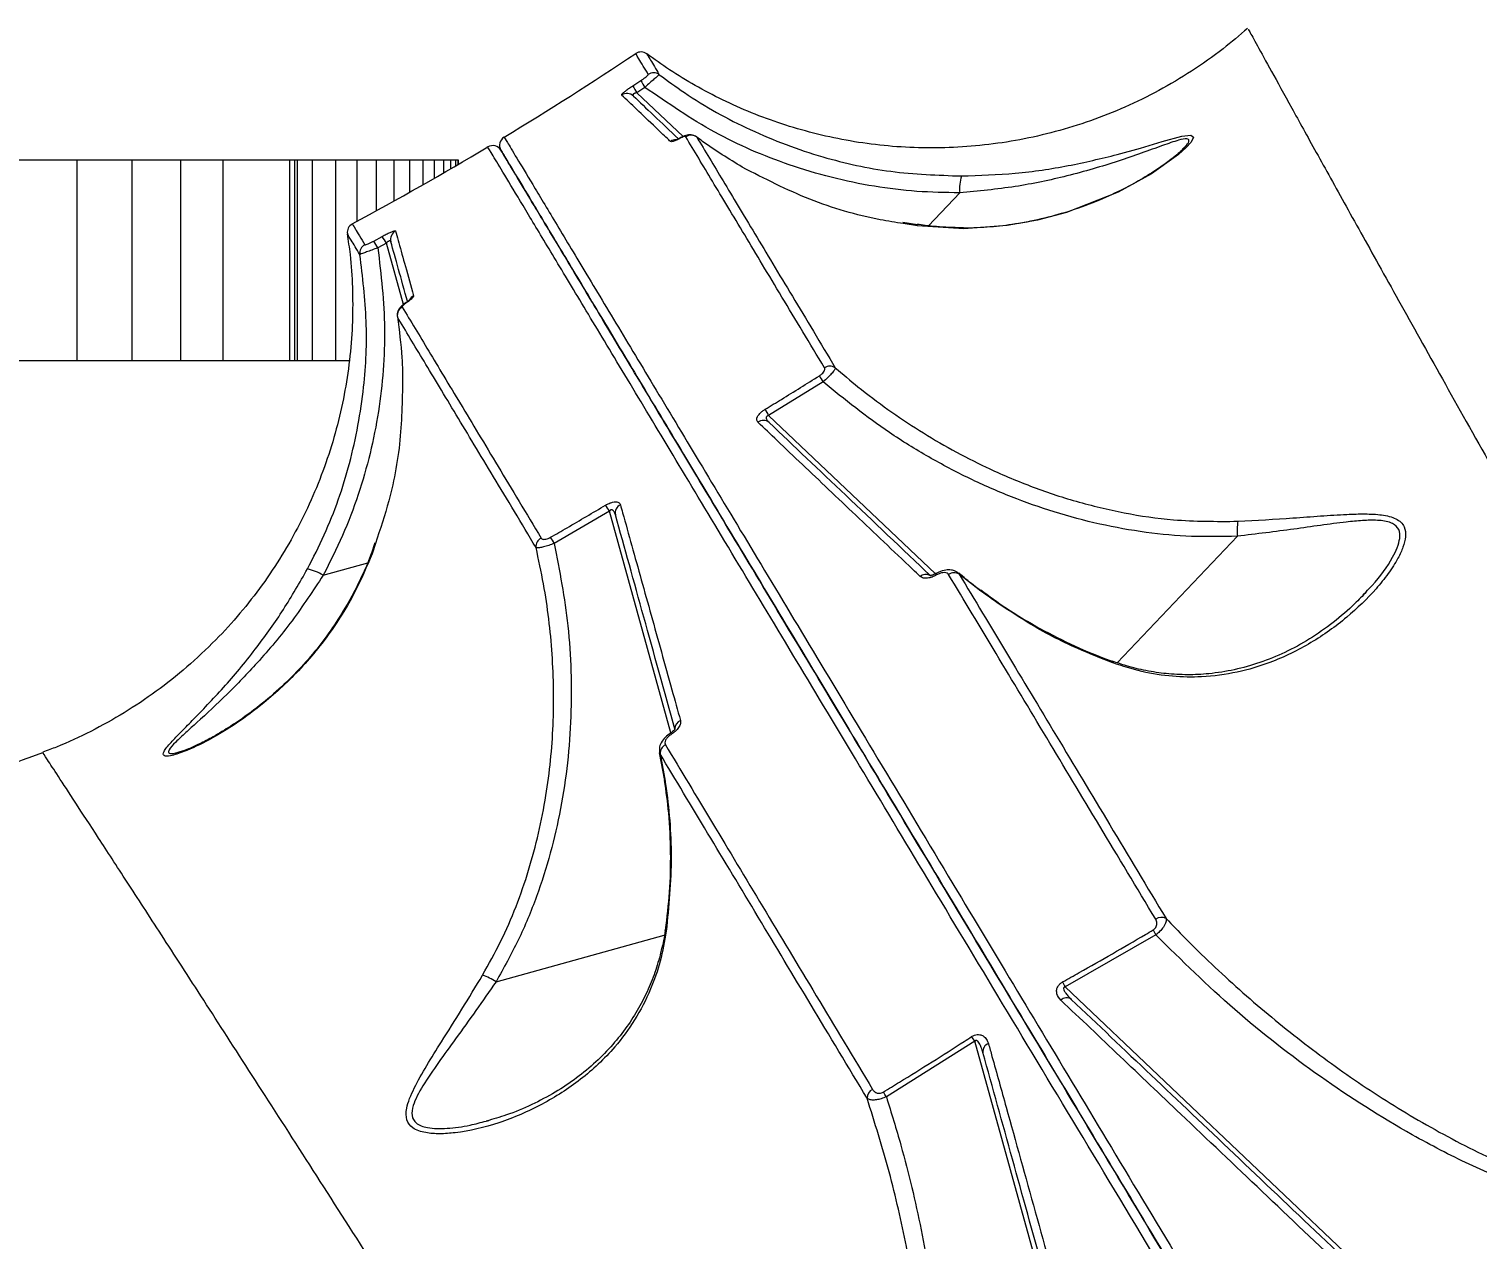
# Model space of a CAD drawing. Header units: millimetres. Extents: x -5960 to 5379, y -4374 to 3849.
# Drawn here: x 196.2 to 347.6, y 184.9 to 311.5 of the extents above; entities that cross this region are included whole.
import ezdxf

# ---------------------------------------------------------------- set-up
doc = ezdxf.new("R2010")
doc.units = ezdxf.units.MM
doc.layers.add('DiKom', color=7, linetype='Continuous', lineweight=0)
for name, color, linetype in [('DIKOM_ОБЪЕКТ', 7, 'Continuous'), ('DIKOM_РАЗМЕР_ЗОНА', 7, 'Continuous'), ('DIKOM_РАЗМЕР_ОБЪЕКТА', 7, 'Continuous')]:
    doc.layers.add(name, color=color, linetype=linetype)
doc.styles.add('style1', font='arial.ttf', dxfattribs={"width": 0.8})
doc.dimstyles.new('1-50', dxfattribs={"dimtxt": 300, "dimasz": 200, "dimexe": 100, "dimexo": 0, "dimgap": 100, "dimtad": 1, "dimtxsty": 'style1', "dimcen": 200, "dimclrd": 7, "dimclre": 7, "dimclrt": 7, "dimadec": 1, "dimazin": 2, "dimtfac": 1, "dimtmove": 0, "dimatfit": 2, "dimfxl": 0, "dimlwd": 25, "dimlwe": 18, "dimarcsym": 0})

# ---------------------------------------------------------------- blocks, each defined once
blk = doc.blocks.new('*D9')
at = {"layer": 'Defpoints', "color": 0, "transparency": 16777216}
for p in [(1597.35, 2348.89), (-3820.85, -1673.22), (-66.51, -1673.22)]:
    blk.add_point(p, dxfattribs=at)
at = {"layer": 'DiKom', "color": 7, "lineweight": 18, "transparency": 16777216}
for p, q in [((1597.35, 2348.89), (-3920.85, 2348.89)), ((-66.51, -1673.22), (-3920.85, -1673.22))]:
    blk.add_line(p, q, dxfattribs=at)
at = {"layer": 'DiKom', "color": 7, "lineweight": 25, "transparency": 16777216}
blk.add_line((-3820.85, 2148.89), (-3820.85, -1473.22), dxfattribs=at)
at = {"layer": 'DiKom', "color": 7, "transparency": 16777216}
for points in [[(-3854.19, 2148.89), (-3787.52, 2148.89), (-3820.85, 2348.89)], [(-3854.19, -1473.22), (-3787.52, -1473.22), (-3820.85, -1673.22)]]:
    blk.add_solid(points, dxfattribs=at)
at = {"layer": 'DiKom', "color": 7, "transparency": 16777216, "insert": (-4074.02, 240.95), "char_height": 300, "attachment_point": 5, "rotation": 90, "style": 'style1'}
blk.add_mtext('4050', dxfattribs=at)
blk = doc.blocks.new('*D10')
at = {"layer": 'Defpoints', "color": 0, "transparency": 16777216}
for p in [(3878.62, 405.09), (-2876.93, -459.72), (3878.62, -2693.66)]:
    blk.add_point(p, dxfattribs=at)
at = {"layer": 'DIKOM_РАЗМЕР_ОБЪЕКТА', "color": 7, "lineweight": 18, "transparency": 16777216}
for p, q in [((3878.62, 405.09), (3878.62, -2793.66)), ((-2876.93, -459.72), (-2876.93, -2793.66))]:
    blk.add_line(p, q, dxfattribs=at)
at = {"layer": 'DIKOM_РАЗМЕР_ОБЪЕКТА', "color": 7, "lineweight": 25, "transparency": 16777216}
blk.add_line((-2676.93, -2693.66), (3678.62, -2693.66), dxfattribs=at)
at = {"layer": 'DIKOM_РАЗМЕР_ОБЪЕКТА', "color": 7, "transparency": 16777216}
for points in [[(-2676.93, -2660.33), (-2676.93, -2726.99), (-2876.93, -2693.66)], [(3678.62, -2660.33), (3678.62, -2726.99), (3878.62, -2693.66)]]:
    blk.add_solid(points, dxfattribs=at)
at = {"layer": 'DIKOM_РАЗМЕР_ОБЪЕКТА', "color": 7, "transparency": 16777216, "insert": (-142.96, -2440.49), "char_height": 300, "attachment_point": 5, "style": 'style1'}
blk.add_mtext('6750', dxfattribs=at)
blk = doc.blocks.new('*D12')
at = {"layer": 'Defpoints', "color": 0, "transparency": 16777216}
for p in [(1921.97, 3848.89), (-5510.19, -3173.22), (433.49, -3173.22)]:
    blk.add_point(p, dxfattribs=at)
at = {"layer": 'DIKOM_РАЗМЕР_ЗОНА', "color": 7, "lineweight": 18, "transparency": 16777216}
for p, q in [((1921.97, 3848.89), (-5610.19, 3848.89)), ((433.49, -3173.22), (-5610.19, -3173.22))]:
    blk.add_line(p, q, dxfattribs=at)
at = {"layer": 'DIKOM_РАЗМЕР_ЗОНА', "color": 7, "lineweight": 25, "transparency": 16777216}
blk.add_line((-5510.19, 3648.89), (-5510.19, -2973.22), dxfattribs=at)
at = {"layer": 'DIKOM_РАЗМЕР_ЗОНА', "color": 7, "transparency": 16777216}
for points in [[(-5543.52, 3648.89), (-5476.85, 3648.89), (-5510.19, 3848.89)], [(-5543.52, -2973.22), (-5476.85, -2973.22), (-5510.19, -3173.22)]]:
    blk.add_solid(points, dxfattribs=at)
at = {"layer": 'DIKOM_РАЗМЕР_ЗОНА', "color": 7, "transparency": 16777216, "insert": (-5763.36, 142.42), "char_height": 300, "attachment_point": 5, "rotation": 90, "style": 'style1'}
blk.add_mtext('7050', dxfattribs=at)

msp = doc.modelspace()

# ---------------------------------------------------------------- linework, layer by layer
at = {"layer": 'DIKOM_ОБЪЕКТ', "color": 7, "linetype": 'Continuous', "lineweight": 15}
for p, q in [((260.823, 308.846), (260.843, 308.811)), ((259.355, 305.5), (260.205, 306.056)), ((261.979, 306.919), (262.13, 306.669)), ((260.635, 305.34), (259.783, 304.783)), ((259.783, 304.783), (264.623, 300.19)), ((316.854, 298.887), (317.024, 299.053)), ((316.978, 298.995), (316.887, 298.904)), ((194.787, 297.778), (201.237, 297.778)), ((201.237, 297.778), (201.237, 276.778)), ((201.237, 297.778), (206.986, 297.778)), ((206.986, 297.778), (206.986, 276.778)), ((206.986, 297.778), (212.059, 297.778)), ((212.059, 297.778), (212.059, 276.778)), ((212.059, 297.778), (216.48, 297.778)), ((216.48, 297.778), (216.48, 276.778)), ((216.48, 297.778), (223.46, 297.778)), ((223.46, 297.778), (223.46, 276.778)), ((223.46, 297.778), (223.992, 297.778)), ((223.992, 297.778), (223.992, 276.778)), ((223.992, 297.778), (224.262, 297.778)), ((224.262, 297.778), (224.262, 276.778)), ((224.262, 297.778), (224.276, 297.778)), ((224.276, 297.778), (225.822, 297.778)), ((224.276, 297.778), (224.276, 276.778)), ((225.822, 297.778), (225.822, 276.778)), ((225.822, 297.778), (228.261, 297.778)), ((228.261, 297.778), (228.261, 276.778)), ((228.261, 297.778), (230.501, 297.778)), ((230.501, 297.778), (230.501, 291.324)), ((230.501, 297.778), (232.54, 297.778)), ((232.54, 297.778), (232.54, 292.435)), ((232.54, 297.778), (234.372, 297.778)), ((234.372, 297.778), (234.372, 293.447)), ((234.372, 297.778), (235.994, 297.778)), ((235.994, 297.778), (235.994, 294.355)), ((235.994, 297.778), (237.402, 297.778)), ((237.402, 297.778), (237.402, 295.151)), ((237.402, 297.778), (238.591, 297.778)), ((238.591, 297.778), (238.591, 295.83)), ((238.591, 297.778), (239.557, 297.778)), ((239.557, 297.778), (239.557, 296.387)), ((239.557, 297.778), (240.296, 297.778)), ((240.296, 297.778), (240.296, 296.815)), ((240.296, 297.778), (240.804, 297.778)), ((240.804, 297.778), (240.804, 297.111)), ((240.804, 297.778), (241.078, 297.778)), ((241.078, 297.778), (241.078, 297.27)), ((241.078, 297.778), (241.112, 297.778)), ((241.112, 297.778), (241.112, 297.29)), ((290.277, 290.871), (293.545, 294.315)), ((289.123, 290.98), (287.612, 291.196)), ((289.15, 290.848), (287.642, 291.099)), ((289.101, 290.885), (289.11, 290.885)), ((289.11, 290.885), (289.15, 290.848)), ((232.266, 289.268), (233.156, 289.758)), ((230.821, 287.857), (230.692, 288.071)), ((233.588, 289.044), (232.696, 288.553)), ((235.37, 282.619), (233.588, 289.044)), ((235.658, 282.834), (235.651, 282.83)), ((194.787, 276.778), (201.237, 276.778)), ((201.237, 276.778), (206.986, 276.778)), ((206.986, 276.778), (212.059, 276.778)), ((212.059, 276.778), (216.48, 276.778)), ((216.48, 276.778), (223.46, 276.778)), ((223.46, 276.778), (223.992, 276.778)), ((223.992, 276.778), (224.262, 276.778)), ((224.262, 276.778), (224.276, 276.778)), ((224.276, 276.778), (225.822, 276.778)), ((225.822, 276.778), (228.261, 276.778)), ((228.261, 276.778), (229.713, 276.778)), ((279.254, 274.536), (273.568, 271.022)), ((273.568, 271.022), (291.015, 254.466)), ((256.925, 261.023), (251.154, 257.652)), ((263.353, 237.846), (256.925, 261.023)), ((232.39, 257.726), (232.029, 256.646)), ((232.447, 257.659), (232.105, 256.572)), ((310.024, 245.166), (322.584, 258.402)), ((232.105, 256.572), (232.092, 256.626)), ((226.981, 254.319), (231.636, 255.61)), ((291.095, 254.506), (291.093, 254.505)), ((293.412, 254.535), (293.502, 254.427)), ((295.758, 252.648), (293.502, 254.427)), ((295.73, 252.728), (295.758, 252.648)), ((335.719, 252.275), (336.039, 252.602)), ((262.136, 235.755), (262.684, 232.861)), ((262.22, 235.631), (262.184, 235.769)), ((262.22, 235.631), (262.731, 232.804)), ((262.731, 232.804), (262.673, 232.866)), ((245.057, 211.819), (262.645, 216.697)), ((314.05, 216.709), (304.582, 211.262)), ((304.582, 211.262), (345.944, 172.011)), ((295.13, 205.583), (285.876, 199.78)), ((310.378, 150.601), (295.13, 205.583)), ((244.042, 197.243), (244.289, 197.305))]:
    msp.add_line(p, q, dxfattribs=at)
at = {"layer": 'DIKOM_ОБЪЕКТ', "color": 7, "linetype": 'Continuous', "lineweight": 15, "flags": 128}
for points in [[(264.302, 300.045), (264.284, 300.034), (264.234, 299.977)], [(310.019, 298.314), (312.469, 298.997), (314.723, 299.667), (316.769, 300.234), (317.718, 300.35), (318.004, 300.128), (317.755, 299.615), (317.201, 299.007), (316.425, 298.316), (313.594, 296.296), (310.12, 294.378), (304.716, 292.247), (301.688, 291.444), (298.509, 290.882), (293.994, 290.565), (289.15, 290.848), (289.15, 290.848)], [(235.742, 282.857), (235.668, 282.84), (235.658, 282.834)], [(309.513, 245.321), (309.545, 245.29), (309.569, 245.156)], [(263.396, 237.688), (263.327, 237.765), (263.286, 237.795), (263.281, 237.794)], [(262.862, 217.092), (262.756, 217.176), (262.743, 217.219)]]:
    msp.add_lwpolyline(points, dxfattribs=at)
at = {"layer": 'DIKOM_ОБЪЕКТ', "color": 7, "linetype": 'Continuous', "lineweight": 15}
for centre, radius, start, end in [((260.224, 308.047), 1, 53.02793, 123.72383), ((54.491, 616.778), 370, 301.1544, 303.67884), ((266.281, 309.217), 6.849, 207.48548, 214.475), ((261.536, 305.864), 1, 53.59139, 123.71924), ((258.745, 303.707), 0.994, 46.64436, 123.46296), ((265.371, 308.6), 6.768, 207.25878, 214.33351), ((246.427, 299.285), 1, 121.13438, 211), ((263.851, 298.863), 1.004, 88.22727, 124.08989), ((265.459, 299.336), 1.001, 54.07271, 123.84593), ((54.491, 616.778), 370, 298.32128, 300.84546), ((244.713, 298.255), 1, 31, 120.82783), ((298.414, 294.672), 4.882, 163.29612, 184.19714), ((230.499, 290.186), 1, 118.22928, 188.99287), ((226.618, 285.385), 6.855, 27.52861, 34.51254), ((227.591, 285.899), 6.771, 27.66924, 34.74075), ((235.025, 289.455), 0.994, 118.53687, 195.35517), ((231.811, 288.003), 1, 118.28156, 188.40762), ((236.906, 282.671), 1.005, 117.91825, 151.9792), ((235.733, 281.475), 1.001, 118.15911, 187.92406), ((279.971, 275.187), 1.006, 56.04892, 124.35316), ((288.736, 280.543), 11.225, 208.52804, 212.35419), ((282.521, 276.479), 10.485, 207.25919, 211.36138), ((273.004, 269.59), 0.927, 48.77461, 127.1326), ((247.911, 255.684), 10.477, 30.63591, 34.74131), ((258.454, 260.848), 0.927, 114.86753, 193.22627), ((331.355, 258.928), 8.786, 173.24292, 183.43236), ((250.242, 257.324), 1.006, 117.64748, 185.95023), ((241.395, 252.097), 11.229, 29.64577, 33.47042), ((224.379, 250.188), 4.882, 57.80183, 78.70527), ((289.999, 253.468), 0.944, 63.35403, 129.03913), ((291.281, 254.474), 0.191, 170.67613, 219.00357), ((292.967, 253.567), 1.013, 58.09214, 124.84664), ((264.687, 238.29), 0.919, 112.01668, 180.99464), ((263.23, 235.7), 1.013, 117.15536, 183.90748), ((54.491, 616.778), 407, 285.5, 290.59785), ((314.645, 217.506), 1.033, 62.09251, 125.66704), ((326.386, 223.956), 14.307, 208.07444, 210.43323), ((240.475, 204.323), 8.785, 58.56597, 68.75706), ((316.083, 217.609), 13.137, 206.31402, 208.89302), ((304.732, 209.288), 0.837, 54.59545, 135.05076), ((284.129, 198.409), 13.134, 33.10724, 35.68669), ((296.803, 204.524), 0.837, 106.94927, 187.40268), ((284.894, 199.629), 1.033, 116.33289, 179.9058), ((273.678, 192.286), 14.316, 31.56733, 33.92473)]:
    msp.add_arc(centre, radius, start, end, dxfattribs=at)
for points, knots in [([(323.642, 311.514), (322.805, 310.79), (320.947, 309.185), (317.837, 307.019), (314.406, 304.977), (310.864, 303.243), (307.244, 301.807), (303.569, 300.669), (299.863, 299.826), (296.151, 299.272), (292.454, 298.999), (288.796, 298.999), (285.197, 299.26), (281.677, 299.772), (278.256, 300.518), (274.951, 301.483), (271.78, 302.649), (268.757, 303.996), (265.899, 305.504), (263.25, 307.109), (261.612, 308.286), (260.826, 308.851)], [0, 0, 0, 0, 0.0488008, 0.1082504, 0.1669132, 0.2248333, 0.2820409, 0.3385555, 0.3943875, 0.4495383, 0.504001, 0.5577608, 0.6107944, 0.6630688, 0.7145403, 0.7651536, 0.814838, 0.8635047, 0.9110426, 0.9573115, 1, 1, 1, 1]), ([(323.727, 311.412), (323.744, 311.381), (323.782, 311.312), (324.597, 309.831), (326.047, 307.2), (328.123, 303.44), (330.747, 298.697), (333.87, 293.066), (337.572, 286.409), (341.868, 278.709), (346.757, 269.975), (352.101, 260.46), (357.861, 250.242), (363.991, 239.404), (370.621, 227.719), (377.762, 215.179), (385.366, 201.864), (390.777, 192.428), (393.481, 187.712)], [0, 0, 0, 0, 0.0514885, 0.1168135, 0.183077, 0.2493403, 0.3115762, 0.3738608, 0.4360977, 0.5001476, 0.5642495, 0.6283004, 0.6894107, 0.7505652, 0.8116762, 0.8744349, 0.9372408, 1, 1, 1, 1]), ([(260.981, 306.696), (260.624, 307.291), (259.909, 308.48), (259.563, 309.056), (259.672, 308.875), (259.674, 308.873)], [0, 0, 0, 0, 0.496991, 0.9939854, 1, 1, 1, 1]), ([(260.843, 308.811), (260.89, 308.734), (260.979, 308.585), (261.656, 307.457), (261.979, 306.919)], [0, 0, 0, 0, 0.5227086, 1, 1, 1, 1]), ([(260.205, 306.056), (260.282, 306.107), (260.444, 306.216), (260.671, 306.382), (260.856, 306.533), (260.974, 306.649), (260.978, 306.681), (260.981, 306.696)], [0, 0, 0, 0, 0.1798209, 0.3800791, 0.5811842, 0.7906641, 1, 1, 1, 1]), ([(262.13, 306.669), (262.103, 306.651), (262.049, 306.615), (261.773, 306.375), (261.386, 306.028), (260.984, 305.661), (260.729, 305.427), (260.635, 305.34)], [0, 0, 0, 0, 0.2193611, 0.4388158, 0.6560279, 0.8732992, 1, 1, 1, 1]), ([(262.13, 306.669), (262.998, 306.036), (265.994, 303.85), (271.619, 300.716), (278.901, 297.989), (286.353, 296.336), (291.26, 296.163), (293.738, 296.075)], [0, 0, 0, 0, 0.0953048, 0.3289408, 0.5680092, 0.7817925, 1, 1, 1, 1]), ([(258.197, 304.537), (258.196, 304.559), (258.193, 304.604), (258.367, 304.78), (258.651, 305.01), (258.997, 305.262), (259.242, 305.425), (259.355, 305.5)], [0, 0, 0, 0, 0.2131277, 0.4264725, 0.6306112, 0.8289299, 1, 1, 1, 1]), ([(263.289, 299.694), (263.184, 299.794), (262.659, 300.293), (261.391, 301.499), (259.683, 303.123), (258.693, 304.065), (258.197, 304.537)], [0, 0, 0, 0, 0.0480618, 0.2403219, 0.6198805, 1, 1, 1, 1]), ([(259.783, 304.783), (259.732, 304.771), (259.641, 304.751), (259.545, 304.711), (259.469, 304.669), (259.427, 304.635), (259.388, 304.584), (259.376, 304.548), (259.38, 304.489), (259.406, 304.457), (259.428, 304.43)], [0, 0, 0, 0, 0.179353, 0.3192094, 0.3690625, 0.5166188, 0.5564691, 0.7165495, 0.7656609, 1, 1, 1, 1]), ([(259.428, 304.43), (260.083, 303.809), (261.308, 302.646), (263.238, 300.815), (264.137, 299.961)], [0, 0, 0, 0, 0.5338162, 1, 1, 1, 1]), ([(293.545, 294.315), (292.051, 294.339), (289.063, 294.388), (284.572, 294.949), (280.103, 295.87), (274.455, 297.572), (267.736, 300.437), (263.021, 303.692), (260.635, 305.34)], [0, 0, 0, 0, 0.1264046, 0.252812, 0.3829764, 0.5131442, 0.7535721, 1, 1, 1, 1]), ([(245.91, 300.141), (245.974, 300.034), (246.103, 299.82), (247.136, 298.099), (248.797, 295.336), (251.168, 291.39), (254.243, 286.273), (257.957, 280.091), (262.283, 272.893), (267.179, 264.745), (272.725, 255.514), (278.93, 245.187), (285.789, 233.773), (292.838, 222.041), (299.961, 210.186), (307.057, 198.377), (314.54, 185.923), (322.396, 172.849), (330.538, 159.299), (338.925, 145.341), (346.614, 132.544), (351.595, 124.255), (353.623, 120.88)], [0, 0, 0, 0, 0.0530309, 0.1061029, 0.1591341, 0.2137059, 0.268322, 0.3228935, 0.3759247, 0.4289969, 0.4820281, 0.5365997, 0.5912158, 0.6457874, 0.6919414, 0.7381494, 0.7843572, 0.831003, 0.8776487, 0.9231201, 0.9686943, 1, 1, 1, 1]), ([(264.234, 299.977), (264.095, 299.907), (263.816, 299.765), (263.495, 299.663), (263.339, 299.658), (263.298, 299.688), (263.289, 299.694)], [0, 0, 0, 0, 0.3053672, 0.6114447, 0.9125618, 1, 1, 1, 1]), ([(264.301, 300.047), (264.268, 300.029), (264.147, 299.961), (263.991, 299.891), (263.866, 299.847), (263.852, 299.844), (263.847, 299.843)], [0, 0, 0, 0, 0.1393784, 0.5256176, 0.8103239, 1, 1, 1, 1]), ([(266.026, 300.17), (265.932, 300.228), (265.756, 300.336), (265.462, 300.391), (265.176, 300.381), (264.827, 300.296), (264.486, 300.149), (264.222, 300), (264.141, 299.955)], [0, 0, 0, 0, 0.1510431, 0.2841532, 0.4161775, 0.5795872, 0.8702726, 1, 1, 1, 1]), ([(264.901, 300.168), (264.894, 300.175), (264.87, 300.202), (264.757, 300.2), (264.531, 300.128), (264.333, 300.027), (264.234, 299.977)], [0, 0, 0, 0, 0.108555, 0.3983613, 0.6996354, 1, 1, 1, 1]), ([(279.404, 276.018), (277.883, 278.55), (274.842, 283.613), (270.969, 290.064), (267.567, 295.728), (265.79, 298.688), (264.901, 300.168)], [0, 0, 0, 0, 0.2486157, 0.4972325, 0.7486166, 1, 1, 1, 1]), ([(266.046, 300.147), (266.924, 298.686), (268.678, 295.763), (272.054, 290.142), (275.928, 283.69), (278.998, 278.578), (280.533, 276.022)], [0, 0, 0, 0, 0.2486151, 0.4972306, 0.7486151, 1, 1, 1, 1]), ([(270.81, 296.995), (269.403, 297.859), (267.781, 298.856), (266.25, 299.995), (266.046, 300.147)], [0, 0, 0, 0, 0.8666343, 1, 1, 1, 1]), ([(317.024, 299.053), (317.106, 299.131), (317.434, 299.44), (317.588, 299.806), (317.36, 300.029), (316.372, 299.823), (314.709, 299.243), (312.555, 298.463), (309.273, 297.323), (304.912, 296.051), (299.351, 294.863), (295.495, 294.499), (293.545, 294.315)], [0, 0, 0, 0, 0.0169668, 0.0674804, 0.1175792, 0.1781277, 0.2592834, 0.3514735, 0.4438327, 0.6348898, 0.8153963, 1, 1, 1, 1]), ([(351.91, 119.851), (349.882, 123.226), (344.419, 132.318), (335.806, 146.653), (326.195, 162.647), (316.912, 178.098), (307.996, 192.936), (299.491, 207.091), (291.583, 220.253), (284.285, 232.399), (277.596, 243.531), (271.409, 253.83), (265.765, 263.222), (260.7, 271.652), (256.324, 278.936), (252.636, 285.074), (249.618, 290.095), (247.229, 294.073), (245.479, 296.983), (244.48, 298.655), (244.105, 299.256), (244.2, 299.114), (244.2, 299.114)], [0, 0, 0, 0, 0.0313058, 0.0843372, 0.1374096, 0.1904412, 0.245013, 0.2996295, 0.3542013, 0.4072328, 0.4603053, 0.5133369, 0.5679087, 0.6225252, 0.6770969, 0.7301279, 0.7831995, 0.8362306, 0.8908018, 0.9454175, 0.9999886, 1, 1, 1, 1]), ([(353.025, 119.935), (351.002, 123.302), (345.51, 132.442), (336.834, 146.881), (327.123, 163.044), (317.822, 178.522), (308.969, 193.256), (300.608, 207.172), (292.767, 220.221), (285.472, 232.361), (278.724, 243.593), (272.538, 253.888), (266.942, 263.2), (261.964, 271.485), (257.625, 278.707), (253.944, 284.832), (250.917, 289.871), (248.541, 293.825), (246.844, 296.65), (245.771, 298.435), (245.637, 298.659), (245.57, 298.77)], [0, 0, 0, 0, 0.0313076, 0.0849824, 0.1388264, 0.1927566, 0.2466867, 0.3005308, 0.3542055, 0.4078803, 0.4617241, 0.5156543, 0.5695843, 0.623428, 0.6771029, 0.7307776, 0.7846215, 0.8385514, 0.8924814, 0.9463253, 1, 1, 1, 1]), ([(245.57, 298.77), (245.634, 298.663), (245.762, 298.45), (246.794, 296.733), (248.45, 293.977), (250.816, 290.04), (253.883, 284.935), (257.588, 278.768), (261.903, 271.587), (266.787, 263.458), (272.321, 254.249), (278.511, 243.947), (285.353, 232.56), (292.264, 221.057), (299.102, 209.677), (305.742, 198.627), (312.702, 187.043), (320.052, 174.812), (327.792, 161.93), (335.923, 148.397), (344.314, 134.433), (350.122, 124.766), (353.025, 119.935)], [0, 0, 0, 0, 0.0530308, 0.1061024, 0.1591334, 0.2137047, 0.2683204, 0.3228915, 0.375923, 0.4289953, 0.4820269, 0.5365988, 0.5912152, 0.645787, 0.6892771, 0.7328119, 0.7763467, 0.8198367, 0.8648526, 0.9099183, 0.9549841, 1, 1, 1, 1]), ([(317.045, 299.03), (317.043, 299.028), (317.002, 298.978), (316.746, 298.717), (316.238, 298.266), (315.393, 297.595), (314.159, 296.72), (312.465, 295.663), (310.307, 294.505), (307.758, 293.353), (304.996, 292.348), (302.043, 291.535), (299.221, 290.988), (296.382, 290.69), (294.5, 290.603), (293.468, 290.661), (293.403, 290.665)], [0, 0, 0, 0, 0.0011606, 0.0317878, 0.0715078, 0.1222008, 0.1889671, 0.2775349, 0.3736676, 0.4800773, 0.5980081, 0.7015947, 0.8115029, 0.8995276, 0.9936588, 1, 1, 1, 1]), ([(287.642, 291.099), (286.839, 291.224), (283.512, 291.742), (277.73, 293.443), (273.135, 295.801), (270.81, 296.995)], [0, 0, 0, 0, 0.1357699, 0.5625283, 1, 1, 1, 1]), ([(293.738, 296.075), (295.628, 296.142), (299.462, 296.276), (304.962, 297.088), (308.333, 297.905), (310.019, 298.314)], [0, 0, 0, 0, 0.3271793, 0.6636762, 1, 1, 1, 1]), ([(230.029, 291.06), (230.081, 290.973), (230.187, 290.797), (230.952, 289.524), (231.337, 288.884)], [0, 0, 0, 0, 0.497005, 1, 1, 1, 1]), ([(293.403, 290.665), (292.533, 290.693), (291.116, 290.739), (289.673, 290.939), (289.116, 291.016)], [0, 0, 0, 0, 0.6139906, 1, 1, 1, 1]), ([(229.487, 290.029), (229.596, 289.31), (229.876, 287.451), (230.071, 284.39), (230.082, 280.851), (229.826, 277.254), (229.306, 273.643), (228.516, 270.049), (227.456, 266.501), (226.131, 263.027), (224.546, 259.65), (222.708, 256.392), (220.628, 253.274), (218.316, 250.316), (215.699, 247.441), (212.778, 244.702), (209.567, 242.154), (206.206, 239.902), (202.715, 237.97), (199.863, 236.613), (198.146, 236.001), (197.666, 235.83)], [0, 0, 0, 0, 0.0320903, 0.0829349, 0.1351083, 0.1881744, 0.2418524, 0.2959624, 0.3503864, 0.4050444, 0.4598794, 0.5148516, 0.5699306, 0.6250937, 0.680324, 0.741306, 0.8015612, 0.8609766, 0.919607, 0.9774971, 1, 1, 1, 1]), ([(229.54, 289.988), (229.521, 290.019), (229.501, 290.053), (229.512, 290.034), (229.513, 290.033)], [0, 0, 0, 0, 0.9133407, 1, 1, 1, 1]), ([(230.692, 288.071), (230.363, 288.618), (229.689, 289.739), (229.59, 289.904), (229.54, 289.988)], [0, 0, 0, 0, 0.4880656, 1, 1, 1, 1]), ([(231.337, 288.884), (231.345, 288.88), (231.366, 288.868), (231.482, 288.897), (231.689, 288.978), (231.965, 289.107), (232.166, 289.215), (232.266, 289.268)], [0, 0, 0, 0, 0.1488425, 0.3487588, 0.5573575, 0.7790903, 1, 1, 1, 1]), ([(233.156, 289.758), (233.301, 289.836), (233.591, 289.993), (233.993, 290.183), (234.305, 290.309), (234.503, 290.362), (234.535, 290.339), (234.55, 290.328)], [0, 0, 0, 0, 0.206431, 0.4133643, 0.6142017, 0.8134692, 1, 1, 1, 1]), ([(234.066, 289.191), (234.055, 289.219), (234.033, 289.274), (233.961, 289.303), (233.89, 289.289), (233.823, 289.26), (233.769, 289.224), (233.682, 289.151), (233.629, 289.091), (233.588, 289.044)], [0, 0, 0, 0, 0.2066731, 0.4048782, 0.5395715, 0.5905522, 0.7293903, 0.785662, 1, 1, 1, 1]), ([(234.55, 290.328), (234.572, 290.251), (234.679, 289.865), (234.988, 288.754), (235.554, 286.725), (236.141, 284.615), (236.435, 283.559)], [0, 0, 0, 0, 0.0480637, 0.2403221, 0.6198799, 1, 1, 1, 1]), ([(225.335, 254.975), (225.938, 256.154), (227.746, 259.695), (229.945, 266.041), (231.335, 273.583), (231.669, 280.94), (231.105, 285.538), (230.821, 287.857)], [0, 0, 0, 0, 0.1165803, 0.3502651, 0.589707, 0.7930891, 1, 1, 1, 1]), ([(232.696, 288.553), (233.031, 285.743), (233.537, 281.491), (233.306, 275.759), (232.811, 271.396), (231.943, 267.047), (230.69, 262.707), (229.077, 258.43), (227.679, 255.689), (226.981, 254.319)], [0, 0, 0, 0, 0.2404012, 0.3636794, 0.4869557, 0.6133611, 0.739764, 0.8698844, 1, 1, 1, 1]), ([(232.696, 288.553), (232.484, 288.478), (232.059, 288.328), (231.493, 288.124), (231.071, 287.967), (230.861, 287.882), (230.832, 287.864), (230.821, 287.857)], [0, 0, 0, 0, 0.2223458, 0.4448253, 0.6638257, 0.8806459, 1, 1, 1, 1]), ([(235.822, 282.862), (235.484, 284.08), (234.765, 286.671), (234.308, 288.319), (234.066, 289.191)], [0, 0, 0, 0, 0.470174, 1, 1, 1, 1]), ([(236.435, 283.559), (236.431, 283.516), (236.421, 283.43), (236.22, 283.214), (235.971, 283.013), (235.792, 282.892), (235.742, 282.857)], [0, 0, 0, 0, 0.2927582, 0.5849627, 0.8819881, 1, 1, 1, 1]), ([(235.66, 282.83), (235.525, 282.737), (235.247, 282.545), (234.975, 282.271), (234.779, 281.932), (234.696, 281.604), (234.737, 281.392), (234.755, 281.297)], [0, 0, 0, 0, 0.2488742, 0.5122934, 0.689668, 0.8606863, 1, 1, 1, 1]), ([(235.742, 282.857), (235.685, 282.818), (235.543, 282.72), (235.371, 282.575), (235.253, 282.437), (235.258, 282.384), (235.26, 282.358)], [0, 0, 0, 0, 0.1835717, 0.4626989, 0.7309697, 1, 1, 1, 1]), ([(235.26, 282.358), (236.14, 280.896), (237.898, 277.971), (241.279, 272.346), (245.161, 265.89), (248.237, 260.773), (249.775, 258.215)], [0, 0, 0, 0, 0.2486169, 0.4972325, 0.7486168, 1, 1, 1, 1]), ([(236.041, 283.134), (236.041, 283.134), (236.04, 283.133), (235.996, 283.088), (235.884, 282.996), (235.762, 282.901), (235.666, 282.841), (235.65, 282.831)], [0, 0, 0, 0, 0.111696, 0.3123425, 0.5912753, 0.9337019, 1, 1, 1, 1]), ([(234.741, 281.337), (234.932, 279.922), (235.187, 278.028), (235.268, 276.131), (235.288, 275.651)], [0, 0, 0, 0, 0.7468094, 1, 1, 1, 1]), ([(249.241, 257.22), (247.721, 259.748), (244.681, 264.804), (240.808, 271.246), (237.407, 276.903), (235.63, 279.859), (234.741, 281.337)], [0, 0, 0, 0, 0.248616, 0.4972314, 0.7486155, 1, 1, 1, 1]), ([(235.288, 275.651), (235.27, 273.394), (235.232, 268.837), (234.177, 262.781), (232.943, 259.127), (232.447, 257.659)], [0, 0, 0, 0, 0.3697966, 0.7467955, 1, 1, 1, 1]), ([(278.874, 275.182), (278.924, 275.215), (279.051, 275.3), (279.239, 275.469), (279.388, 275.669), (279.457, 275.87), (279.423, 275.965), (279.404, 276.018)], [0, 0, 0, 0, 0.1207628, 0.3075551, 0.5229125, 0.7374399, 1, 1, 1, 1]), ([(280.533, 276.022), (280.52, 275.961), (280.492, 275.838), (280.234, 275.49), (279.85, 275.077), (279.497, 274.745), (279.295, 274.572), (279.254, 274.536)], [0, 0, 0, 0, 0.243528, 0.4875256, 0.7197634, 0.9418341, 1, 1, 1, 1]), ([(280.533, 276.022), (281.319, 275.354), (284.105, 272.984), (289.277, 269.326), (295.387, 265.95), (300.925, 263.588), (305.747, 261.973), (310.746, 260.782), (316.397, 259.934), (320.382, 259.952), (322.629, 259.962)], [0, 0, 0, 0, 0.0672693, 0.2386089, 0.4121733, 0.5212146, 0.6302431, 0.7425236, 0.8547814, 1, 1, 1, 1]), ([(273.2, 271.677), (273.77, 272.023), (275.669, 273.177), (277.554, 274.356), (278.874, 275.182)], [0, 0, 0, 0, 0.2996318, 1, 1, 1, 1]), ([(322.584, 258.402), (320.989, 258.366), (317.797, 258.293), (312.98, 258.75), (308.175, 259.604), (303.467, 260.865), (298.93, 262.471), (294.545, 264.395), (290.287, 266.649), (285.048, 269.868), (281.521, 272.709), (279.254, 274.536)], [0, 0, 0, 0, 0.1006492, 0.201316, 0.3052433, 0.4091844, 0.5096377, 0.6100987, 0.7126666, 0.8152389, 1, 1, 1, 1]), ([(272.444, 270.33), (272.384, 270.421), (272.285, 270.572), (272.382, 270.904), (272.6, 271.211), (272.899, 271.482), (273.111, 271.619), (273.2, 271.677)], [0, 0, 0, 0, 0.3038507, 0.5023443, 0.7017137, 0.8732913, 1, 1, 1, 1]), ([(289.405, 254.201), (289.148, 254.446), (287.862, 255.669), (284.585, 258.784), (279.778, 263.355), (275.471, 267.452), (273.112, 269.695), (272.444, 270.33)], [0, 0, 0, 0, 0.0413722, 0.2068684, 0.5381499, 0.8694286, 1, 1, 1, 1]), ([(273.568, 271.022), (273.527, 271.015), (273.459, 271.003), (273.383, 270.955), (273.337, 270.9), (273.313, 270.832), (273.314, 270.715), (273.397, 270.518), (273.53, 270.378), (273.616, 270.288)], [0, 0, 0, 0, 0.1044727, 0.1740729, 0.2297458, 0.304771, 0.3967106, 0.6086728, 1, 1, 1, 1]), ([(273.616, 270.288), (276.215, 267.821), (281.423, 262.879), (287.509, 257.104), (290.557, 254.211)], [0, 0, 0, 0, 0.4991731, 1, 1, 1, 1]), ([(256.52, 261.654), (256.642, 261.721), (256.888, 261.855), (257.256, 261.972), (257.576, 262.009), (257.838, 261.962), (258.001, 261.848), (258.046, 261.735), (258.064, 261.689)], [0, 0, 0, 0, 0.1643422, 0.3291457, 0.4897408, 0.6616102, 0.8613563, 1, 1, 1, 1]), ([(250.762, 258.29), (251.339, 258.622), (253.267, 259.729), (255.18, 260.861), (256.52, 261.654)], [0, 0, 0, 0, 0.2996308, 1, 1, 1, 1]), ([(257.551, 260.636), (257.534, 260.692), (257.494, 260.824), (257.407, 260.993), (257.304, 261.109), (257.218, 261.155), (257.156, 261.168), (257.096, 261.162), (257.033, 261.134), (256.974, 261.086), (256.942, 261.044), (256.925, 261.023)], [0, 0, 0, 0, 0.1852375, 0.4305269, 0.6102202, 0.6934431, 0.7464534, 0.8083567, 0.8667514, 0.9298864, 1, 1, 1, 1]), ([(263.793, 238.13), (262.674, 242.166), (260.431, 250.251), (258.512, 257.17), (257.551, 260.636)], [0, 0, 0, 0, 0.4991774, 1, 1, 1, 1]), ([(258.064, 261.689), (258.142, 261.41), (258.531, 260.014), (259.57, 256.284), (261.259, 250.218), (262.986, 244.014), (264.044, 240.216), (264.343, 239.142)], [0, 0, 0, 0, 0.041373, 0.2068707, 0.5381503, 0.8694303, 1, 1, 1, 1]), ([(322.629, 259.962), (324.571, 260.069), (327.514, 260.232), (331.291, 260.528), (333.806, 260.692), (335.954, 260.757), (337.736, 260.676), (339.262, 260.313), (340.121, 259.489), (340.233, 258.39), (339.941, 257.257), (339.331, 255.95), (338.387, 254.48), (336.667, 252.347), (334.053, 249.814), (330.338, 247.16), (326.459, 245.258), (322.587, 244.1), (319.156, 243.63), (315.793, 243.692), (312.664, 244.152), (310.579, 244.828), (309.569, 245.156)], [0, 0, 0, 0, 0.0866937, 0.1314011, 0.1760747, 0.2081995, 0.2409012, 0.2744204, 0.3082513, 0.3377431, 0.3650525, 0.393035, 0.4328776, 0.4727616, 0.5545454, 0.639694, 0.7264125, 0.7889975, 0.8528485, 0.9020918, 0.9525888, 1, 1, 1, 1]), ([(336.039, 252.602), (336.256, 252.817), (337.388, 253.945), (338.502, 255.546), (339.333, 257.214), (339.627, 258.219), (339.557, 259.148), (339.065, 259.622), (338.316, 259.951), (337.296, 260.101), (335.678, 260.055), (333.688, 259.86), (331.292, 259.543), (327.525, 258.994), (324.572, 258.64), (322.584, 258.402)], [0, 0, 0, 0, 0.0368663, 0.1929008, 0.2441147, 0.296336, 0.3530531, 0.4087308, 0.4193468, 0.4857458, 0.5478549, 0.6113121, 0.7069844, 0.8027373, 1, 1, 1, 1]), ([(251.154, 257.652), (251.698, 254.792), (252.833, 248.822), (253.041, 241.097), (252.584, 234.712), (251.871, 229.936), (250.796, 225.252), (249.328, 220.651), (247.471, 216.128), (245.861, 213.255), (245.057, 211.819)], [0, 0, 0, 0, 0.1847825, 0.3856896, 0.4882332, 0.5907687, 0.6915525, 0.7923242, 0.8961718, 1, 1, 1, 1]), ([(251.154, 257.652), (250.955, 257.577), (250.558, 257.428), (250.008, 257.272), (249.571, 257.187), (249.331, 257.181), (249.263, 257.21), (249.241, 257.22)], [0, 0, 0, 0, 0.2221472, 0.4444076, 0.6650876, 0.8922691, 1, 1, 1, 1]), ([(249.775, 258.215), (249.779, 258.209), (249.807, 258.164), (249.888, 258.103), (250.058, 258.069), (250.269, 258.088), (250.515, 258.161), (250.68, 258.247), (250.762, 258.29)], [0, 0, 0, 0, 0.0354368, 0.2573659, 0.4482078, 0.6281152, 0.8143696, 1, 1, 1, 1]), ([(232.105, 256.572), (231.531, 255.217), (230.383, 252.504), (227.885, 248.43), (224.69, 244.462), (221.201, 241.217), (217.924, 238.798), (215.051, 237.054), (212.677, 235.932), (211.03, 235.396), (210.238, 235.377), (210.234, 235.858), (211.001, 236.793), (212.141, 237.967), (213.02, 238.851), (213.46, 239.293)], [0, 0, 0, 0, 0.0921207, 0.1843969, 0.3115613, 0.4389109, 0.5276459, 0.6165244, 0.7046513, 0.7603941, 0.8047377, 0.849427, 0.9010096, 0.9504302, 1, 1, 1, 1]), ([(232.037, 256.65), (231.899, 256.28), (231.48, 255.158), (230.965, 254.107), (230.62, 253.403)], [0, 0, 0, 0, 0.3292925, 1, 1, 1, 1]), ([(243.658, 212.511), (244.302, 213.668), (246.251, 217.167), (248.638, 223.433), (250.41, 231.059), (251.161, 238.651), (251.047, 246.068), (250.311, 252.274), (249.515, 255.951), (249.241, 257.22)], [0, 0, 0, 0, 0.0856251, 0.259055, 0.432614, 0.5933002, 0.7545404, 0.9153488, 1, 1, 1, 1]), ([(213.46, 239.293), (214.555, 240.43), (216.748, 242.706), (219.979, 246.606), (222.873, 250.678), (224.515, 253.543), (225.335, 254.975)], [0, 0, 0, 0, 0.2669844, 0.5343276, 0.7672704, 1, 1, 1, 1]), ([(291.093, 254.508), (291.084, 254.501), (291.002, 254.449), (290.831, 254.375), (290.613, 254.311), (290.468, 254.292), (290.401, 254.305), (290.415, 254.3), (290.416, 254.3)], [0, 0, 0, 0, 0.0294996, 0.2531198, 0.5088548, 0.7551737, 0.9773319, 1, 1, 1, 1]), ([(293.409, 254.53), (293.318, 254.602), (293.1, 254.774), (292.642, 254.891), (292.054, 254.884), (291.504, 254.742), (291.191, 254.546), (291.102, 254.491)], [0, 0, 0, 0, 0.1415875, 0.3408, 0.5801008, 0.8806664, 1, 1, 1, 1]), ([(292.388, 254.398), (292.368, 254.425), (292.303, 254.512), (292.11, 254.595), (291.806, 254.6), (291.468, 254.525), (291.245, 254.411), (291.133, 254.354)], [0, 0, 0, 0, 0.1043366, 0.3453842, 0.575924, 0.7877573, 1, 1, 1, 1]), ([(295.73, 252.72), (295.477, 252.908), (294.69, 253.492), (293.949, 254.133), (293.447, 254.567)], [0, 0, 0, 0, 0.3220099, 1, 1, 1, 1]), ([(293.502, 254.427), (295.123, 251.729), (298.364, 246.332), (303.639, 237.548), (309.188, 228.309), (313.148, 221.715), (315.128, 218.419)], [0, 0, 0, 0, 0.2491215, 0.4982425, 0.7491206, 1, 1, 1, 1]), ([(226.981, 254.319), (225.917, 252.705), (223.764, 249.435), (220.313, 245.338), (216.924, 241.817), (214.362, 239.449), (212.577, 237.839), (211.505, 236.842), (210.827, 236.09), (210.784, 235.787), (210.991, 235.655), (211.309, 235.643), (211.782, 235.799), (211.894, 235.837)], [0, 0, 0, 0, 0.1807548, 0.3661647, 0.519431, 0.6751464, 0.7381001, 0.8020724, 0.8676449, 0.9132352, 0.924881, 0.9821306, 1, 1, 1, 1]), ([(230.62, 253.403), (230.592, 253.341), (230.185, 252.455), (229.244, 250.822), (227.776, 248.504), (226.089, 246.274), (224.174, 244.13), (222.047, 242.084), (219.738, 240.184), (217.524, 238.636), (215.582, 237.466), (214.079, 236.678), (213.006, 236.2), (212.26, 235.922), (212.002, 235.849), (211.9, 235.82)], [0, 0, 0, 0, 0.0064669, 0.0928965, 0.1842884, 0.280095, 0.3798595, 0.4868106, 0.5990584, 0.7139727, 0.7992817, 0.870633, 0.9325299, 0.9731842, 1, 1, 1, 1]), ([(291.133, 254.354), (290.973, 254.273), (290.652, 254.109), (290.169, 254.005), (289.712, 254.006), (289.512, 254.133), (289.405, 254.201)], [0, 0, 0, 0, 0.2322081, 0.4639957, 0.714024, 1, 1, 1, 1]), ([(314.042, 218.345), (312.073, 221.623), (308.135, 228.179), (302.589, 237.414), (297.291, 246.235), (294.022, 251.677), (292.388, 254.398)], [0, 0, 0, 0, 0.2491211, 0.4982426, 0.7491216, 1, 1, 1, 1]), ([(309.511, 245.317), (309.443, 245.34), (308.106, 245.795), (305.556, 246.875), (301.925, 248.69), (298.632, 250.643), (296.635, 252.099), (295.744, 252.749)], [0, 0, 0, 0, 0.0137027, 0.2694418, 0.5276342, 0.789089, 1, 1, 1, 1]), ([(309.569, 245.156), (308.339, 245.638), (305.286, 246.833), (300.606, 249.264), (297.38, 251.516), (295.758, 252.648)], [0, 0, 0, 0, 0.2512739, 0.6234754, 1, 1, 1, 1]), ([(336.07, 252.572), (335.675, 252.16), (334.597, 251.034), (332.649, 249.36), (330.204, 247.641), (327.626, 246.23), (324.993, 245.153), (322.327, 244.407), (319.783, 243.998), (317.403, 243.881), (315.202, 243.993), (313.065, 244.313), (311.17, 244.753), (310.002, 245.165), (309.514, 245.337)], [0, 0, 0, 0, 0.0645126, 0.1763774, 0.2885836, 0.3949787, 0.4956502, 0.5912226, 0.6826346, 0.7562983, 0.8262837, 0.8923558, 0.9550583, 1, 1, 1, 1]), ([(263.284, 237.786), (263.108, 237.665), (262.707, 237.39), (262.314, 236.848), (262.102, 236.274), (262.148, 235.918), (262.167, 235.769)], [0, 0, 0, 0, 0.244525, 0.5573854, 0.8146995, 1, 1, 1, 1]), ([(263.778, 238.289), (263.779, 238.29), (263.78, 238.295), (263.738, 238.205), (263.62, 238.062), (263.457, 237.909), (263.326, 237.827), (263.277, 237.796)], [0, 0, 0, 0, 0.1231945, 0.3456369, 0.6011021, 0.8483587, 1, 1, 1, 1]), ([(264.343, 239.142), (264.353, 239.029), (264.375, 238.803), (264.173, 238.392), (263.842, 237.999), (263.535, 237.785), (263.396, 237.688)], [0, 0, 0, 0, 0.259162, 0.5177373, 0.7812303, 1, 1, 1, 1]), ([(263.396, 237.688), (263.356, 237.662), (263.199, 237.56), (262.966, 237.345), (262.777, 237.066), (262.696, 236.802), (262.744, 236.668), (262.768, 236.601)], [0, 0, 0, 0, 0.0798511, 0.3181424, 0.5555932, 0.7774026, 1, 1, 1, 1]), ([(262.768, 236.601), (264.392, 233.9), (267.639, 228.498), (272.925, 219.705), (278.484, 210.456), (282.452, 203.856), (284.435, 200.555)], [0, 0, 0, 0, 0.2491211, 0.4982424, 0.7491217, 1, 1, 1, 1]), ([(274.188, 116.033), (271.571, 120.194), (266.338, 128.515), (258.868, 140.352), (251.699, 151.683), (244.641, 162.804), (237.779, 173.583), (231.192, 183.896), (225.068, 193.453), (219.454, 202.183), (214.39, 210.034), (210.04, 216.758), (206.386, 222.39), (203.395, 226.989), (200.988, 230.684), (199.184, 233.45), (198.08, 235.138), (197.593, 235.884), (197.697, 235.725), (197.715, 235.697)], [0, 0, 0, 0, 0.0566676, 0.1133351, 0.1705666, 0.2277983, 0.2910664, 0.3543836, 0.4176511, 0.4827835, 0.5479701, 0.6131015, 0.6743792, 0.7357033, 0.7969801, 0.8600257, 0.9231223, 0.9861672, 1, 1, 1, 1]), ([(283.86, 199.631), (281.893, 202.904), (277.958, 209.451), (272.415, 218.671), (267.12, 227.479), (263.853, 232.914), (262.22, 235.631)], [0, 0, 0, 0, 0.2491218, 0.4982425, 0.7491207, 1, 1, 1, 1]), ([(262.651, 232.864), (262.811, 231.73), (263.164, 229.224), (263.328, 225.319), (263.241, 221.226), (262.911, 218.54), (262.748, 217.218)], [0, 0, 0, 0, 0.21896, 0.4837141, 0.7460026, 1, 1, 1, 1]), ([(262.731, 232.804), (262.748, 232.694), (263.145, 230.07), (263.607, 224.81), (263.112, 219.681), (262.862, 217.092)], [0, 0, 0, 0, 0.0210927, 0.5057121, 1, 1, 1, 1]), ([(313.762, 217.223), (313.817, 217.26), (313.931, 217.337), (314.069, 217.504), (314.158, 217.708), (314.193, 218.017), (314.103, 218.212), (314.042, 218.345)], [0, 0, 0, 0, 0.1212247, 0.2523312, 0.4115923, 0.5993768, 1, 1, 1, 1]), ([(315.128, 218.419), (315.137, 218.299), (315.156, 218.06), (314.906, 217.566), (314.508, 217.085), (314.189, 216.823), (314.05, 216.709)], [0, 0, 0, 0, 0.2829537, 0.567488, 0.8112061, 1, 1, 1, 1]), ([(315.128, 218.419), (315.778, 217.744), (318.249, 215.18), (322.756, 210.926), (328.809, 205.864), (335.188, 201.203), (341.935, 196.966), (349.056, 193.236), (356.58, 190.156), (363.162, 188.326), (368.607, 187.423), (371.398, 187.295), (372.793, 187.231)], [0, 0, 0, 0, 0.041995, 0.1595235, 0.2774935, 0.3953159, 0.5131209, 0.6338762, 0.7545645, 0.8758683, 0.937948, 1, 1, 1, 1]), ([(262.862, 217.092), (262.674, 216.038), (262.299, 213.928), (261.193, 210.782), (259.609, 207.744), (257.2, 204.495), (253.967, 201.471), (249.862, 198.855), (245.382, 196.927), (241.727, 196.068), (239.167, 195.876), (237.614, 195.981), (236.338, 196.408), (235.637, 197.309), (235.642, 198.738), (236.454, 200.698), (237.785, 203.041), (239.511, 205.783), (241.495, 208.922), (242.937, 211.315), (243.658, 212.511)], [0, 0, 0, 0, 0.0478393, 0.0957323, 0.1551285, 0.2146198, 0.3020672, 0.3896657, 0.4817502, 0.5736882, 0.6070723, 0.6403859, 0.6772307, 0.707557, 0.7379235, 0.7828311, 0.8291217, 0.8755386, 0.9377622, 1, 1, 1, 1]), ([(262.742, 217.219), (262.741, 217.208), (262.667, 216.48), (262.351, 215.068), (261.778, 212.994), (260.983, 210.961), (259.981, 208.972), (258.744, 207.047), (257.248, 205.164), (255.489, 203.368), (253.472, 201.701), (251.229, 200.204), (248.77, 198.907), (246.359, 197.895), (244.747, 197.439), (244.042, 197.239)], [0, 0, 0, 0, 0.0009794, 0.0634899, 0.1279132, 0.1958509, 0.2676691, 0.3436968, 0.4250425, 0.514122, 0.6074836, 0.7056467, 0.8086941, 0.9162956, 1, 1, 1, 1]), ([(304.308, 211.786), (304.889, 212.111), (307.794, 213.737), (310.943, 215.555), (313.499, 217.067), (313.762, 217.223)], [0, 0, 0, 0, 0.1831688, 0.9158788, 1, 1, 1, 1]), ([(372.721, 186.089), (372.016, 186.102), (369.297, 186.149), (364.583, 186.732), (358.696, 188.108), (352.752, 190.1), (346.791, 192.649), (339.461, 196.459), (331.174, 201.749), (322.178, 208.743), (316.758, 214.055), (314.05, 216.709)], [0, 0, 0, 0, 0.0310726, 0.1198397, 0.2089549, 0.2979297, 0.3968241, 0.4957434, 0.6636323, 0.8319726, 1, 1, 1, 1]), ([(245.057, 211.819), (244.359, 210.807), (242.956, 208.774), (240.916, 205.967), (239.01, 203.347), (237.4, 201.008), (236.375, 199.104), (236.183, 197.764), (236.678, 196.911), (237.984, 196.445), (239.976, 196.433), (242.088, 196.716), (243.478, 197.091), (244.042, 197.243)], [0, 0, 0, 0, 0.1201713, 0.2414629, 0.3465692, 0.4532598, 0.5483231, 0.6041276, 0.6597857, 0.7312002, 0.8263548, 0.9295701, 1, 1, 1, 1]), ([(304.139, 209.879), (303.966, 210.086), (303.72, 210.379), (303.664, 210.896), (303.753, 211.242), (303.958, 211.531), (304.151, 211.694), (304.275, 211.767), (304.308, 211.786)], [0, 0, 0, 0, 0.4029947, 0.5733163, 0.7451197, 0.8533541, 0.961735, 1, 1, 1, 1]), ([(304.582, 211.262), (304.566, 211.261), (304.535, 211.258), (304.489, 211.242), (304.458, 211.22), (304.434, 211.192), (304.416, 211.152), (304.408, 211.032), (304.489, 210.838), (304.666, 210.564), (304.915, 210.268), (305.117, 210.068), (305.217, 209.97)], [0, 0, 0, 0, 0.0254613, 0.0517486, 0.0782618, 0.0864668, 0.1150001, 0.1529019, 0.3029806, 0.4907401, 0.7489981, 1, 1, 1, 1]), ([(339.607, 176.161), (339.229, 176.521), (337.336, 178.319), (332.464, 182.951), (325.131, 189.922), (317.273, 197.392), (310.274, 204.046), (306.184, 207.935), (304.139, 209.879)], [0, 0, 0, 0, 0.0299886, 0.1499469, 0.3900562, 0.630165, 0.815082, 1, 1, 1, 1]), ([(305.217, 209.97), (307.978, 207.349), (313.501, 202.108), (322.223, 193.832), (331.23, 185.285), (337.502, 179.332), (340.638, 176.356)], [0, 0, 0, 0, 0.2492685, 0.4985355, 0.7492673, 1, 1, 1, 1]), ([(285.557, 200.276), (286.125, 200.623), (288.967, 202.359), (292.044, 204.296), (294.539, 205.905), (294.796, 206.071)], [0, 0, 0, 0, 0.1831686, 0.9158789, 1, 1, 1, 1]), ([(294.796, 206.071), (294.891, 206.125), (295.082, 206.232), (295.385, 206.294), (295.707, 206.277), (296.073, 206.124), (296.389, 205.794), (296.503, 205.478), (296.559, 205.324)], [0, 0, 0, 0, 0.1098637, 0.2200468, 0.3257313, 0.4925365, 0.7537178, 1, 1, 1, 1]), ([(295.973, 204.416), (295.922, 204.585), (295.821, 204.92), (295.641, 205.32), (295.47, 205.571), (295.351, 205.663), (295.278, 205.682), (295.241, 205.677), (295.206, 205.664), (295.167, 205.637), (295.144, 205.603), (295.13, 205.583)], [0, 0, 0, 0, 0.3170002, 0.627132, 0.7914089, 0.870464, 0.8978446, 0.9254781, 0.9332454, 0.9603554, 1, 1, 1, 1]), ([(296.559, 205.324), (296.681, 204.887), (297.29, 202.698), (298.896, 196.928), (301.439, 187.793), (305.158, 174.428), (307.973, 164.312), (309.679, 158.179)], [0, 0, 0, 0, 0.0299898, 0.1499525, 0.3900709, 0.6301906, 1, 1, 1, 1]), ([(309.023, 157.36), (307.874, 161.502), (305.577, 169.786), (302.264, 181.732), (299.043, 193.345), (296.996, 200.725), (295.973, 204.416)], [0, 0, 0, 0, 0.2492699, 0.4985392, 0.7492694, 1, 1, 1, 1]), ([(284.435, 200.555), (284.504, 200.462), (284.624, 200.298), (284.887, 200.165), (285.134, 200.135), (285.36, 200.172), (285.491, 200.241), (285.557, 200.276)], [0, 0, 0, 0, 0.3196587, 0.5618698, 0.7279381, 0.8640367, 1, 1, 1, 1]), ([(285.876, 199.78), (285.697, 199.706), (285.34, 199.559), (284.818, 199.447), (284.362, 199.429), (284.039, 199.498), (283.912, 199.593), (283.86, 199.631)], [0, 0, 0, 0, 0.2022184, 0.4043347, 0.6106066, 0.841074, 1, 1, 1, 1]), ([(284.325, 134.074), (284.893, 135.27), (286.607, 138.883), (288.497, 145.306), (289.922, 153.981), (290.361, 163.562), (289.716, 173.905), (288.224, 183.376), (286.267, 191.965), (284.663, 197.076), (283.86, 199.631)], [0, 0, 0, 0, 0.0588104, 0.17772, 0.2968171, 0.450947, 0.6056235, 0.7600438, 0.8800202, 1, 1, 1, 1]), ([(285.876, 199.78), (286.396, 198.092), (287.809, 193.51), (289.616, 185.882), (291.095, 176.896), (291.834, 167.818), (291.781, 160.032), (291.201, 153.271), (290.297, 147.531), (288.777, 141.579), (287.053, 136.935), (285.748, 134.355), (285.367, 133.602)], [0, 0, 0, 0, 0.0783336, 0.2125923, 0.3472662, 0.4817927, 0.6158493, 0.6916664, 0.7820715, 0.8726184, 0.9628124, 1, 1, 1, 1])]:
    msp.add_open_spline(points, degree=3, knots=knots, dxfattribs=at)

# ---------------------------------------------------------------- dimensions: what is measured, and where the dimension line sits
at = {"layer": 'DiKom', "color": 3}
dim = msp.add_linear_dim(base=(-3820.852, -1673.222), p1=(1597.347, 2348.894), p2=(-66.509, -1673.222), angle=90, text='4050', dimstyle='1-50', override={"dimgap": 100}, dxfattribs=at)
dim.commit()
dim.dimension.update_dxf_attribs({"geometry": '*D9', "text_midpoint": (-3820.852, 240.949), "dimtype": 160})
at = {"layer": 'DIKOM_РАЗМЕР_ЗОНА'}
dim = msp.add_linear_dim(base=(-5510.185, -3173.222), p1=(1921.975, 3848.894), p2=(433.491, -3173.222), angle=90, text='7050', dimstyle='1-50', dxfattribs=at)
dim.commit()
dim.dimension.update_dxf_attribs({"geometry": '*D12', "text_midpoint": (-5510.185, 142.424), "dimtype": 160})
at = {"layer": 'DIKOM_РАЗМЕР_ОБЪЕКТА'}
dim = msp.add_linear_dim(base=(3878.624, -2693.661), p1=(-2876.932, -459.722), p2=(3878.624, 405.085), text='6750', dimstyle='1-50', dxfattribs=at)
dim.commit()
dim.dimension.update_dxf_attribs({"geometry": '*D10', "text_midpoint": (-142.96, -2693.661), "dimtype": 160})

doc.saveas('drawing.dxf')
